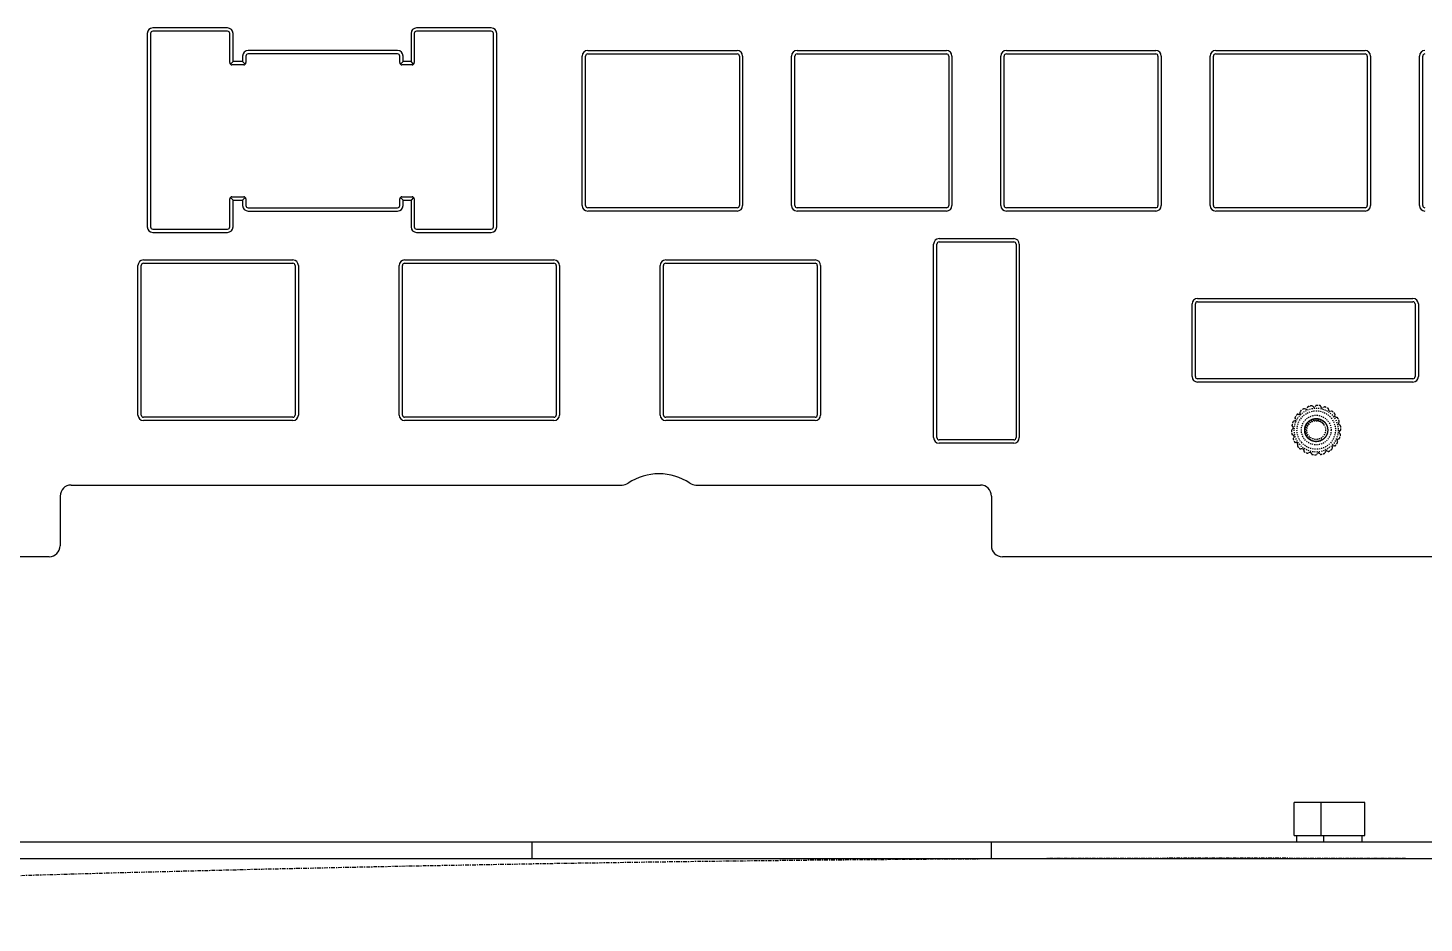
# Model space of a CAD drawing. Header units: inches. Extents: x 1416 to 2607, y 166 to 435.
# Drawn here: x 1550.5 to 1677.5, y 219.8 to 301.2 of the extents above; entities that cross this region are included whole.
import ezdxf

# ---------------------------------------------------------------- set-up
doc = ezdxf.new("R2010")
doc.units = ezdxf.units.IN
doc.header["$LTSCALE"] = 0.909449
doc.header["$MEASUREMENT"] = 0
for name, pattern in [('CENTER', [0.6, 0.375, -0.075, 0.075, -0.075]), ('HIDDEN', [0.2, 0.1, -0.1]), ('PHANTOM', [0.8, 0.45, -0.05, 0.1, -0.05, 0.1, -0.05])]:
    doc.linetypes.add(name, pattern=pattern)
doc.layers.get('0').update_dxf_attribs({"linetype": 'CONTINUOUS'})
doc.layers.add('DEFAULT_2', color=8, linetype='HIDDEN')
doc.layers.add('DEFAULT_3', color=7, linetype='PHANTOM')

msp = doc.modelspace()

# ---------------------------------------------------------------- linework, layer by layer
at = {"color": 7, "linetype": 'Continuous'}
for p, q in [((1568.635, 301.182), (1561.835, 301.182)), ((1592.635, 301.182), (1585.835, 301.182)), ((1561.335, 300.682), (1561.335, 283.082)), ((1561.635, 300.682), (1561.635, 283.082)), ((1568.635, 300.882), (1561.835, 300.882)), ((1568.835, 298.024), (1568.835, 300.682)), ((1569.135, 298.124), (1569.135, 300.682)), ((1585.335, 300.682), (1585.335, 298.124)), ((1585.635, 300.682), (1585.635, 298.024)), ((1592.635, 300.882), (1585.835, 300.882)), ((1592.835, 283.082), (1592.835, 300.682)), ((1593.135, 283.082), (1593.135, 300.682)), ((1570.013, 298.624), (1570.013, 298.124)), ((1570.313, 298.624), (1570.313, 298.024)), ((1584.113, 299.124), (1570.513, 299.124)), ((1584.113, 298.824), (1570.513, 298.824)), ((1584.313, 298.024), (1584.313, 298.624)), ((1584.613, 298.124), (1584.613, 298.624)), ((1600.918, 285.023), (1600.918, 298.624)), ((1601.218, 285.023), (1601.218, 298.624)), ((1601.418, 299.124), (1615.018, 299.124)), ((1601.418, 298.824), (1615.018, 298.824)), ((1615.218, 298.624), (1615.218, 285.023)), ((1615.518, 298.624), (1615.518, 285.023)), ((1619.968, 285.023), (1619.968, 298.624)), ((1620.268, 285.023), (1620.268, 298.624)), ((1620.468, 299.124), (1634.068, 299.124)), ((1620.468, 298.824), (1634.068, 298.824)), ((1634.268, 298.624), (1634.268, 285.023)), ((1634.568, 298.624), (1634.568, 285.023)), ((1639.018, 285.023), (1639.018, 298.624)), ((1639.318, 285.023), (1639.318, 298.624)), ((1639.518, 299.124), (1653.118, 299.124)), ((1639.518, 298.824), (1653.118, 298.824)), ((1653.318, 298.624), (1653.318, 285.023)), ((1653.618, 298.624), (1653.618, 285.023)), ((1658.068, 285.023), (1658.068, 298.624)), ((1658.368, 285.023), (1658.368, 298.624)), ((1658.568, 299.124), (1672.168, 299.124)), ((1658.568, 298.824), (1672.168, 298.824)), ((1672.368, 298.624), (1672.368, 285.023)), ((1672.668, 298.624), (1672.668, 285.023)), ((1677.118, 285.023), (1677.118, 298.624)), ((1677.418, 285.023), (1677.418, 298.624)), ((1568.894, 297.882), (1569.135, 298.124)), ((1570.113, 297.824), (1569.035, 297.824)), ((1570.013, 298.124), (1569.135, 298.124)), ((1570.254, 297.882), (1570.013, 298.124)), ((1584.371, 297.882), (1584.613, 298.124)), ((1585.435, 297.824), (1584.513, 297.824)), ((1585.335, 298.124), (1584.613, 298.124)), ((1585.576, 297.882), (1585.335, 298.124)), ((1568.835, 283.082), (1568.835, 285.624)), ((1568.894, 285.765), (1569.135, 285.524)), ((1569.035, 285.824), (1570.113, 285.824)), ((1569.135, 283.082), (1569.135, 285.524)), ((1569.135, 285.524), (1570.013, 285.524)), ((1570.254, 285.765), (1570.013, 285.524)), ((1570.013, 285.524), (1570.013, 285.023)), ((1570.313, 285.624), (1570.313, 285.023)), ((1570.513, 284.824), (1584.113, 284.824)), ((1584.313, 285.023), (1584.313, 285.624)), ((1584.371, 285.765), (1584.613, 285.524)), ((1584.513, 285.824), (1585.435, 285.824)), ((1584.613, 285.023), (1584.613, 285.524)), ((1584.613, 285.524), (1585.335, 285.524)), ((1585.576, 285.765), (1585.335, 285.524)), ((1585.335, 285.524), (1585.335, 283.082)), ((1585.635, 285.624), (1585.635, 283.082)), ((1615.018, 284.824), (1601.418, 284.824)), ((1634.068, 284.824), (1620.468, 284.824)), ((1653.118, 284.824), (1639.518, 284.824)), ((1672.168, 284.824), (1658.568, 284.824)), ((1570.513, 284.524), (1584.113, 284.524)), ((1615.018, 284.524), (1601.418, 284.524)), ((1634.068, 284.524), (1620.468, 284.524)), ((1653.118, 284.524), (1639.518, 284.524)), ((1672.168, 284.524), (1658.568, 284.524)), ((1561.835, 282.882), (1568.635, 282.882)), ((1561.835, 282.582), (1568.635, 282.582)), ((1585.835, 282.882), (1592.635, 282.882)), ((1585.835, 282.582), (1592.635, 282.582)), ((1632.896, 263.915), (1632.896, 281.515)), ((1633.196, 263.915), (1633.196, 281.515)), ((1633.396, 282.015), (1640.196, 282.015)), ((1633.396, 281.715), (1640.196, 281.715)), ((1640.396, 281.515), (1640.396, 263.915)), ((1640.696, 281.515), (1640.696, 263.915)), ((1560.483, 265.974), (1560.483, 279.574)), ((1560.783, 265.974), (1560.783, 279.574)), ((1560.983, 280.074), (1574.583, 280.074)), ((1560.983, 279.774), (1574.583, 279.774)), ((1574.783, 279.574), (1574.783, 265.974)), ((1575.083, 279.574), (1575.083, 265.974)), ((1584.248, 265.974), (1584.248, 279.574)), ((1584.548, 265.974), (1584.548, 279.574)), ((1584.748, 280.074), (1598.348, 280.074)), ((1584.748, 279.774), (1598.348, 279.774)), ((1598.548, 279.574), (1598.548, 265.974)), ((1598.848, 279.574), (1598.848, 265.974)), ((1608.013, 265.974), (1608.013, 279.574)), ((1608.313, 265.974), (1608.313, 279.574)), ((1608.513, 280.074), (1622.113, 280.074)), ((1608.513, 279.774), (1622.113, 279.774)), ((1622.313, 279.574), (1622.313, 265.974)), ((1622.613, 279.574), (1622.613, 265.974)), ((1656.418, 269.474), (1656.418, 276.074)), ((1656.718, 269.474), (1656.718, 276.074)), ((1656.918, 276.574), (1676.518, 276.574)), ((1656.918, 276.274), (1676.518, 276.274)), ((1676.718, 276.074), (1676.718, 269.474)), ((1677.018, 276.074), (1677.018, 269.474)), ((1676.518, 269.274), (1656.918, 269.274)), ((1676.518, 268.974), (1656.918, 268.974)), ((1574.583, 265.774), (1560.983, 265.774)), ((1598.348, 265.774), (1584.748, 265.774)), ((1622.113, 265.774), (1608.513, 265.774)), ((1574.583, 265.474), (1560.983, 265.474)), ((1598.348, 265.474), (1584.748, 265.474)), ((1622.113, 265.474), (1608.513, 265.474)), ((1640.196, 263.715), (1633.396, 263.715)), ((1640.196, 263.415), (1633.396, 263.415)), ((1554.403, 259.604), (1604.548, 259.604)), ((1611.264, 259.604), (1637.156, 259.604)), ((1553.403, 258.604), (1553.403, 254.079)), ((1638.156, 258.604), (1638.156, 254.079)), ((1552.403, 253.079), (1490.922, 253.079)), ((1701.156, 253.079), (1639.156, 253.079)), ((1665.718, 227.738), (1665.718, 230.738)), ((1672.156, 230.738), (1665.718, 230.738)), ((1668.156, 227.738), (1668.156, 230.738)), ((1672.156, 227.738), (1672.156, 230.738)), ((1665.718, 227.738), (1672.156, 227.738)), ((1665.968, 227.138), (1665.968, 227.738)), ((1668.406, 227.138), (1668.406, 227.738)), ((1671.906, 227.138), (1671.906, 227.738)), ((1469.903, 227.138), (1870.223, 227.138)), ((1596.375, 225.638), (1596.375, 227.138)), ((1638.156, 225.638), (1638.156, 227.138)), ((1469.903, 225.638), (1870.223, 225.638))]:
    msp.add_line(p, q, dxfattribs=at)
for centre, radius, start, end in [((1561.835, 300.682), 0.5, 90.00014, 179.99986), ((1568.635, 300.682), 0.5, 0.00012, 89.99986), ((1585.835, 300.682), 0.5, 90.00014, 179.99998), ((1592.635, 300.682), 0.5, 0.00014, 89.99986), ((1561.835, 300.682), 0.2, 90.00049, 180), ((1568.635, 300.682), 0.2, 0.00049, 90), ((1585.835, 300.682), 0.2, 90.00049, 180), ((1592.635, 300.682), 0.2, 0.00049, 90), ((1570.513, 298.624), 0.5, 90.00014, 179.99988), ((1570.513, 298.624), 0.2, 90.00018, 179.99951), ((1584.113, 298.624), 0.5, 0.00002, 89.99986), ((1584.113, 298.624), 0.2, 0, 89.99951), ((1601.418, 298.624), 0.5, 90.00009, 179.99991), ((1601.418, 298.624), 0.2, 90.00013, 179.99965), ((1615.018, 298.624), 0.5, 0.00009, 89.99991), ((1615.018, 298.624), 0.2, 0, 89.99965), ((1620.468, 298.624), 0.5, 90.00009, 179.99991), ((1620.468, 298.624), 0.2, 90.00013, 179.99965), ((1634.068, 298.624), 0.5, 0.00009, 89.99991), ((1634.068, 298.624), 0.2, 0, 89.99965), ((1639.518, 298.624), 0.5, 90.00009, 179.99991), ((1639.518, 298.624), 0.2, 90.00013, 179.99965), ((1653.118, 298.624), 0.5, 0.00009, 89.99991), ((1653.118, 298.624), 0.2, 0, 89.99965), ((1658.568, 298.624), 0.5, 90.00009, 179.99991), ((1658.568, 298.624), 0.2, 90.00013, 179.99965), ((1672.168, 298.624), 0.5, 0.00009, 89.99991), ((1672.168, 298.624), 0.2, 0, 89.99965), ((1677.618, 298.624), 0.5, 90.00009, 179.99991), ((1677.618, 298.624), 0.2, 90.00013, 179.99965), ((1569.035, 298.024), 0.2, 180, 270), ((1570.113, 298.024), 0.2, 270, 0.00002), ((1584.513, 298.024), 0.2, 180, 270), ((1585.435, 298.024), 0.2, 270, 0), ((1569.035, 285.624), 0.2, 90, 180), ((1570.513, 285.023), 0.5, 180.00002, 269.99986), ((1570.113, 285.624), 0.2, 0, 90), ((1570.513, 285.023), 0.2, 180.00018, 269.99961), ((1584.113, 285.023), 0.5, 270.00014, 359.99988), ((1584.113, 285.023), 0.2, 270.00015, 0), ((1584.513, 285.624), 0.2, 90, 180.00002), ((1585.435, 285.624), 0.2, 0, 90), ((1601.418, 285.023), 0.5, 180.00009, 269.99991), ((1601.418, 285.023), 0.2, 180.00013, 269.99965), ((1615.018, 285.023), 0.5, 270.00009, 359.99991), ((1615.018, 285.023), 0.2, 270.00013, 0), ((1620.468, 285.023), 0.5, 180.00009, 269.99991), ((1620.468, 285.023), 0.2, 180.00013, 269.99965), ((1634.068, 285.023), 0.5, 270.00009, 359.99991), ((1634.068, 285.023), 0.2, 270.00013, 0), ((1639.518, 285.023), 0.5, 180.00009, 269.99991), ((1639.518, 285.023), 0.2, 180.00013, 269.99965), ((1653.118, 285.023), 0.5, 270.00009, 359.99991), ((1653.118, 285.023), 0.2, 270.00013, 0), ((1658.568, 285.023), 0.5, 180.00009, 269.99991), ((1658.568, 285.023), 0.2, 180.00013, 269.99965), ((1672.168, 285.023), 0.5, 270.00009, 359.99991), ((1672.168, 285.023), 0.2, 270.00013, 0), ((1677.618, 285.023), 0.5, 180.00009, 269.99991), ((1677.618, 285.023), 0.2, 180.00013, 269.99965), ((1561.835, 283.082), 0.5, 180.00014, 269.99986), ((1561.835, 283.082), 0.2, 180.00049, 270), ((1568.635, 283.082), 0.5, 270.00014, 359.99998), ((1568.635, 283.082), 0.2, 270.00039, 0), ((1585.835, 283.082), 0.5, 180.00012, 269.99986), ((1585.835, 283.082), 0.2, 180.00049, 270), ((1592.635, 283.082), 0.5, 270.00014, 359.99986), ((1592.635, 283.082), 0.2, 270.00039, 0), ((1633.396, 281.515), 0.5, 90.00009, 179.99991), ((1633.396, 281.515), 0.2, 90.00035, 180), ((1640.196, 281.515), 0.5, 0.00009, 89.99991), ((1640.196, 281.515), 0.2, 0.00035, 90), ((1560.983, 279.574), 0.5, 90.00009, 179.99991), ((1560.983, 279.574), 0.2, 90.00013, 179.99965), ((1574.583, 279.574), 0.5, 0.00009, 89.99991), ((1574.583, 279.574), 0.2, 0, 89.99965), ((1584.748, 279.574), 0.5, 90.00009, 179.99991), ((1584.748, 279.574), 0.2, 90.00013, 179.99965), ((1598.348, 279.574), 0.5, 0.00009, 89.99991), ((1598.348, 279.574), 0.2, 0, 89.99965), ((1608.513, 279.574), 0.5, 90.00009, 179.99991), ((1608.513, 279.574), 0.2, 90.00013, 179.99965), ((1622.113, 279.574), 0.5, 0.00009, 89.99991), ((1622.113, 279.574), 0.2, 0, 89.99965), ((1656.918, 276.074), 0.5, 90.00009, 179.99991), ((1656.918, 276.074), 0.2, 90, 179.99965), ((1676.518, 276.074), 0.5, 0.00009, 89.99991), ((1676.518, 276.074), 0.2, 0, 89.99965), ((1656.918, 269.474), 0.5, 180.00009, 269.99991), ((1656.918, 269.474), 0.2, 180, 269.99965), ((1676.518, 269.474), 0.5, 270.00009, 359.99991), ((1676.518, 269.474), 0.2, 270, 359.99965), ((1560.983, 265.974), 0.5, 180.00009, 269.99991), ((1560.983, 265.974), 0.2, 180.00013, 269.99965), ((1574.583, 265.974), 0.5, 270.00009, 359.99991), ((1574.583, 265.974), 0.2, 270.00013, 0), ((1584.748, 265.974), 0.5, 180.00009, 269.99991), ((1584.748, 265.974), 0.2, 180.00013, 269.99965), ((1598.348, 265.974), 0.5, 270.00009, 359.99991), ((1598.348, 265.974), 0.2, 270.00013, 0), ((1608.513, 265.974), 0.5, 180.00009, 269.99991), ((1608.513, 265.974), 0.2, 180.00013, 269.99965), ((1622.113, 265.974), 0.5, 270.00009, 359.99991), ((1622.113, 265.974), 0.2, 270.00013, 0), ((1633.396, 263.915), 0.5, 180.00009, 269.99991), ((1633.396, 263.915), 0.2, 180.00035, 270), ((1640.196, 263.915), 0.5, 270.00009, 359.99991), ((1640.196, 263.915), 0.2, 270.00035, 0), ((1607.906, 255.631), 5, 55.96753, 124.03247), ((1554.403, 258.604), 1, 90, 180), ((1604.548, 260.604), 1, 270, 304.03247), ((1611.264, 260.604), 1, 235.96753, 270), ((1637.156, 258.604), 1, 0, 90), ((1552.403, 254.079), 1, 270, 0), ((1639.156, 254.079), 1, 180, 270)]:
    msp.add_arc(centre, radius, start, end, dxfattribs=at)
at = {"layer": 'DEFAULT_2', "color": 8, "linetype": 'HIDDEN'}
for p, q in [((1665.785, 265.685), (1665.828, 265.563)), ((1666.041, 266.051), (1666.171, 266.053)), ((1666.27, 266.152), (1666.271, 266.281)), ((1666.759, 266.495), (1666.63, 266.54)), ((1666.932, 266.675), (1666.886, 266.554)), ((1667.464, 266.708), (1667.357, 266.796)), ((1667.688, 266.819), (1667.603, 266.721)), ((1667.718, 265.454), (1667.718, 265.652)), ((1668.199, 266.668), (1668.128, 266.787)), ((1668.447, 266.696), (1668.334, 266.632)), ((1668.876, 266.38), (1668.85, 266.515)), ((1669.118, 266.32), (1668.99, 266.299)), ((1669.413, 265.877), (1669.435, 266.012)), ((1669.621, 265.738), (1669.493, 265.762)), ((1665.602, 264.719), (1665.497, 264.63)), ((1665.532, 264.959), (1665.614, 264.859)), ((1665.769, 265.436), (1665.64, 265.388)), ((1669.746, 265.22), (1669.813, 265.34)), ((1669.894, 265.019), (1669.782, 265.085)), ((1669.822, 264.35), (1669.904, 264.25)), ((1669.834, 264.489), (1669.938, 264.579)), ((1665.654, 264.124), (1665.542, 264.19)), ((1665.69, 263.989), (1665.623, 263.869)), ((1665.943, 263.447), (1665.815, 263.471)), ((1666.023, 263.332), (1666.001, 263.196)), ((1667.161, 263.962), (1667.032, 263.813)), ((1668.125, 263.858), (1668.22, 263.685)), ((1669.166, 263.057), (1669.165, 262.927)), ((1669.395, 263.158), (1669.265, 263.156)), ((1669.608, 263.646), (1669.651, 263.523)), ((1669.667, 263.772), (1669.796, 263.821)), ((1666.446, 262.909), (1666.318, 262.888)), ((1666.56, 262.829), (1666.586, 262.694)), ((1667.102, 262.576), (1666.989, 262.513)), ((1667.237, 262.54), (1667.307, 262.422)), ((1667.833, 262.488), (1667.748, 262.39)), ((1667.972, 262.5), (1668.079, 262.413)), ((1668.55, 262.655), (1668.504, 262.534)), ((1668.676, 262.714), (1668.806, 262.669))]:
    msp.add_line(p, q, dxfattribs=at)
for radius in [2, 1.75, 1.35, 0.85]:
    msp.add_circle((1667.718, 264.604), radius, dxfattribs=at)
for centre, radius, start, end in [((1667.763, 266.754), 0.1, 88.78772, 139.31073), ((1667.718, 264.604), 2.25, 81.21228, 88.78772), ((1665.879, 265.719), 0.1, 148.78772, 199.31073), ((1667.718, 264.604), 2.25, 141.21228, 148.78772), ((1666.042, 265.951), 0.1, 90.68927, 141.21228), ((1666.17, 266.153), 0.1, 270.68927, 359.31073), ((1666.371, 266.28), 0.1, 128.78772, 179.31073), ((1667.718, 264.604), 2.25, 121.21228, 128.78772), ((1666.604, 266.443), 0.1, 70.68927, 121.21228), ((1666.792, 266.589), 0.1, 250.68927, 339.31073), ((1667.025, 266.64), 0.1, 108.78772, 159.31073), ((1667.718, 264.604), 2.25, 101.21228, 108.78772), ((1667.3, 266.713), 0.1, 50.68927, 101.21228), ((1667.527, 266.786), 0.1, 230.68927, 319.31073), ((1668.046, 266.729), 0.1, 30.68927, 81.21228), ((1668.285, 266.719), 0.1, 210.68927, 299.31073), ((1668.496, 266.609), 0.1, 68.78772, 119.31073), ((1667.718, 264.604), 2.25, 61.21228, 68.78772), ((1668.753, 266.489), 0.1, 10.68927, 61.21228), ((1668.974, 266.398), 0.1, 190.68927, 279.31073), ((1669.134, 266.222), 0.1, 48.78772, 99.31073), ((1667.718, 264.604), 2.25, 41.21228, 48.78772), ((1669.335, 266.021), 0.1, 350.68927, 41.21228), ((1669.512, 265.86), 0.1, 170.68927, 259.31073), ((1669.602, 265.64), 0.1, 28.78772, 79.31073), ((1667.718, 264.604), 2.25, 21.21228, 28.78772), ((1665.568, 264.559), 0.1, 130.68927, 181.21228), ((1667.718, 264.604), 2.25, 181.21228, 188.78772), ((1665.609, 265.022), 0.1, 168.78772, 219.31073), ((1667.718, 264.604), 2.25, 161.21228, 168.78772), ((1665.682, 265.297), 0.1, 110.68927, 161.21228), ((1665.536, 264.795), 0.1, 310.68927, 39.31073), ((1665.733, 265.53), 0.1, 290.68927, 19.31073), ((1667.929, 264.457), 0.825, 53.59463, 58.45579), ((1669.833, 265.171), 0.1, 150.68927, 239.31073), ((1669.899, 264.414), 0.1, 130.68927, 219.31073), ((1669.722, 265.382), 0.1, 330.68927, 21.21228), ((1669.843, 264.933), 0.1, 8.78772, 59.31073), ((1669.867, 264.65), 0.1, 310.68927, 1.21228), ((1667.718, 264.604), 2.25, 1.21228, 8.78772), ((1665.593, 264.276), 0.1, 188.78772, 239.31073), ((1665.714, 263.826), 0.1, 150.68927, 201.21228), ((1667.718, 264.604), 2.25, 201.21228, 208.78772), ((1665.603, 264.038), 0.1, 330.68927, 59.31073), ((1665.834, 263.569), 0.1, 208.78772, 259.31073), ((1665.924, 263.348), 0.1, 350.68927, 79.31073), ((1666.101, 263.188), 0.1, 170.68927, 221.21228), ((1667.718, 264.604), 2.25, 221.21228, 228.78772), ((1669.266, 263.056), 0.1, 90.68927, 179.31073), ((1669.394, 263.258), 0.1, 270.68927, 321.21228), ((1667.718, 264.604), 2.25, 321.21228, 328.78772), ((1669.702, 263.679), 0.1, 110.68927, 199.31073), ((1669.557, 263.49), 0.1, 328.78772, 19.31073), ((1669.753, 263.912), 0.1, 290.68927, 341.21228), ((1667.718, 264.604), 2.25, 341.21228, 348.78772), ((1669.827, 264.186), 0.1, 348.78772, 39.31073), ((1666.301, 262.987), 0.1, 228.78772, 279.31073), ((1666.462, 262.811), 0.1, 10.68927, 99.31073), ((1666.683, 262.72), 0.1, 190.68927, 241.21228), ((1667.718, 264.604), 2.25, 241.21228, 248.78772), ((1666.94, 262.6), 0.1, 248.78772, 299.31073), ((1667.151, 262.489), 0.1, 30.68927, 119.31073), ((1667.389, 262.48), 0.1, 210.68927, 261.21228), ((1667.718, 264.604), 2.25, 261.21228, 268.78772), ((1667.672, 262.455), 0.1, 268.78772, 319.31073), ((1667.909, 262.423), 0.1, 50.68927, 139.31073), ((1668.136, 262.495), 0.1, 230.68927, 281.21228), ((1667.718, 264.604), 2.25, 281.21228, 288.78772), ((1668.41, 262.569), 0.1, 288.78772, 339.31073), ((1668.643, 262.62), 0.1, 70.68927, 159.31073), ((1668.832, 262.766), 0.1, 250.68927, 301.21228), ((1667.718, 264.604), 2.25, 301.21228, 308.78772), ((1669.065, 262.928), 0.1, 308.78772, 359.31073)]:
    msp.add_arc(centre, radius, start, end, dxfattribs=at)
for points, knots in [([(1667.718, 265.652), (1667.719, 265.652), (1667.72, 265.652), (1667.722, 265.652), (1667.725, 265.652), (1667.728, 265.652), (1667.731, 265.652), (1667.737, 265.652), (1667.745, 265.651), (1667.754, 265.651), (1667.763, 265.651), (1667.775, 265.65), (1667.79, 265.649), (1667.808, 265.648), (1667.832, 265.646), (1667.862, 265.642), (1667.897, 265.637), (1667.945, 265.628), (1668.003, 265.613), (1668.072, 265.591), (1668.139, 265.564), (1668.204, 265.533), (1668.288, 265.486), (1668.386, 265.416), (1668.491, 265.316), (1668.581, 265.203), (1668.68, 265.038), (1668.76, 264.808), (1668.775, 264.517), (1668.712, 264.232), (1668.572, 263.977), (1668.37, 263.767), (1668.117, 263.622), (1667.835, 263.55), (1667.544, 263.558), (1667.312, 263.63), (1667.143, 263.724), (1666.99, 263.841), (1666.862, 263.987), (1666.768, 264.155), (1666.715, 264.29), (1666.682, 264.431), (1666.667, 264.575), (1666.673, 264.72), (1666.699, 264.862), (1666.744, 264.999), (1666.808, 265.129), (1666.888, 265.25), (1666.985, 265.357), (1667.095, 265.451), (1667.217, 265.528), (1667.349, 265.588), (1667.533, 265.643), (1667.728, 265.659), (1667.919, 265.636), (1668.105, 265.586), (1668.279, 265.498), (1668.429, 265.378), (1668.562, 265.238), (1668.689, 265.031), (1668.769, 264.751), (1668.768, 264.459), (1668.69, 264.179), (1668.537, 263.931), (1668.323, 263.733), (1668.063, 263.602), (1667.777, 263.545), (1667.487, 263.569), (1667.214, 263.671), (1666.979, 263.844), (1666.829, 264.035), (1666.745, 264.208), (1666.685, 264.391), (1666.663, 264.585), (1666.681, 264.776), (1666.726, 264.964), (1666.809, 265.14), (1666.925, 265.294), (1667.027, 265.396), (1667.143, 265.483), (1667.269, 265.554), (1667.403, 265.607), (1667.544, 265.641), (1667.688, 265.655), (1667.833, 265.649), (1667.975, 265.623), (1668.112, 265.578), (1668.242, 265.515), (1668.362, 265.434), (1668.471, 265.338), (1668.595, 265.191), (1668.688, 265.02), (1668.743, 264.835), (1668.772, 264.645), (1668.759, 264.402), (1668.665, 264.126), (1668.499, 263.887), (1668.275, 263.701), (1668.008, 263.584), (1667.719, 263.543), (1667.431, 263.584), (1667.163, 263.7), (1666.939, 263.885), (1666.772, 264.124), (1666.677, 264.4), (1666.66, 264.691), (1666.703, 264.881), (1666.737, 264.97)], [0, 0, 0, 0, 0.0001195, 0.0002409, 0.0003634, 0.0004858, 0.0007303, 0.000975, 0.0014644, 0.0019537, 0.0024431, 0.0029325, 0.0039112, 0.0048899, 0.0058687, 0.007826, 0.0097834, 0.0117408, 0.015655, 0.0195692, 0.0234834, 0.0273976, 0.0313119, 0.0391358, 0.0469594, 0.0547833, 0.0626073, 0.0782179, 0.0938288, 0.1094398, 0.1250503, 0.1406616, 0.1562718, 0.1718832, 0.1874931, 0.2031048, 0.2109284, 0.2187523, 0.2343641, 0.2421878, 0.2500116, 0.2578357, 0.2656597, 0.2734834, 0.2813072, 0.2891313, 0.2969553, 0.3047791, 0.3126028, 0.3204268, 0.3282509, 0.3360747, 0.3438984, 0.3595103, 0.3673341, 0.3751578, 0.3907695, 0.3985935, 0.4064171, 0.4220287, 0.4376387, 0.4532501, 0.4688604, 0.4844715, 0.5000823, 0.515693, 0.5313041, 0.5469145, 0.5625258, 0.5781359, 0.5937474, 0.6015711, 0.609395, 0.6250068, 0.6328304, 0.6406543, 0.6562662, 0.6640898, 0.6719137, 0.6797377, 0.6875617, 0.6953855, 0.7032092, 0.7110333, 0.7188573, 0.7266811, 0.7345048, 0.7423289, 0.7501529, 0.7579768, 0.7658004, 0.7814122, 0.7892362, 0.7970598, 0.8126715, 0.8282813, 0.8438928, 0.859503, 0.8751142, 0.8907248, 0.9063357, 0.9219466, 0.9375572, 0.9531684, 0.9687786, 0.9843901, 1, 1, 1, 1]), ([(1666.737, 264.97), (1666.77, 265.06), (1666.862, 265.232), (1667.065, 265.44), (1667.317, 265.587), (1667.6, 265.658), (1667.891, 265.651), (1668.169, 265.564), (1668.414, 265.406), (1668.605, 265.186), (1668.73, 264.923), (1668.778, 264.635), (1668.752, 264.393), (1668.692, 264.21), (1668.608, 264.037), (1668.488, 263.883), (1668.342, 263.758), (1668.219, 263.681), (1668.088, 263.621), (1667.949, 263.579), (1667.806, 263.557), (1667.662, 263.555), (1667.518, 263.573), (1667.378, 263.61), (1667.245, 263.666), (1667.121, 263.74), (1667.008, 263.83), (1666.908, 263.935), (1666.823, 264.053), (1666.756, 264.181), (1666.707, 264.317), (1666.677, 264.458), (1666.667, 264.603), (1666.68, 264.795), (1666.733, 264.982), (1666.822, 265.153), (1666.933, 265.31), (1667.077, 265.442), (1667.242, 265.541), (1667.419, 265.616), (1667.658, 265.663), (1667.948, 265.64), (1668.221, 265.538), (1668.533, 265.311), (1668.786, 264.877), (1668.772, 264.375), (1668.607, 264.026), (1668.416, 263.805), (1668.172, 263.646), (1667.941, 263.573), (1667.749, 263.554), (1667.557, 263.562), (1667.368, 263.609), (1667.194, 263.693), (1667.035, 263.801), (1666.898, 263.94), (1666.795, 264.102), (1666.735, 264.234), (1666.693, 264.372), (1666.671, 264.515), (1666.668, 264.66), (1666.686, 264.804), (1666.724, 264.943), (1666.779, 265.077), (1666.853, 265.201), (1666.943, 265.314), (1667.048, 265.414), (1667.166, 265.498), (1667.294, 265.566), (1667.43, 265.615), (1667.571, 265.645), (1667.716, 265.655), (1667.86, 265.646), (1668.049, 265.607), (1668.271, 265.509), (1668.497, 265.325), (1668.663, 265.085), (1668.759, 264.81), (1668.775, 264.519), (1668.713, 264.235), (1668.574, 263.978), (1668.372, 263.768), (1668.119, 263.623), (1667.837, 263.55), (1667.546, 263.558), (1667.268, 263.643), (1667.104, 263.75), (1667.032, 263.813)], [0, 0, 0, 0, 0.0156206, 0.0312417, 0.0468619, 0.0624829, 0.0781032, 0.0937236, 0.1093442, 0.1249648, 0.140586, 0.1562067, 0.1718276, 0.1796564, 0.1874851, 0.2031065, 0.2109354, 0.2187644, 0.2265934, 0.2344223, 0.2422506, 0.2500798, 0.2579085, 0.2657377, 0.2735661, 0.2813951, 0.289224, 0.2970531, 0.304882, 0.3127109, 0.3205401, 0.3283691, 0.3361983, 0.3440269, 0.359649, 0.367478, 0.3753062, 0.3909275, 0.3987563, 0.4065849, 0.4222061, 0.437826, 0.4534474, 0.4690682, 0.500019, 0.5309694, 0.5465898, 0.5622108, 0.5778306, 0.5934519, 0.6012805, 0.6091092, 0.6247305, 0.6325587, 0.6403878, 0.6560103, 0.6638392, 0.6716686, 0.6794976, 0.6873269, 0.6951557, 0.7029845, 0.7108137, 0.7186426, 0.7264716, 0.7343, 0.7421292, 0.7499578, 0.7577868, 0.765615, 0.7734441, 0.7812731, 0.7891022, 0.7969312, 0.8125525, 0.8281721, 0.8437932, 0.8594143, 0.8750359, 0.8906567, 0.9062774, 0.9218976, 0.9375176, 0.9531382, 0.968758, 0.9843791, 1, 1, 1, 1]), ([(1667.032, 263.813), (1667.032, 263.814), (1667.028, 263.815), (1667.025, 263.819), (1667.022, 263.822), (1667.017, 263.826), (1667.012, 263.831), (1667.005, 263.837), (1666.999, 263.843), (1666.99, 263.851), (1666.979, 263.862), (1666.966, 263.875), (1666.95, 263.892), (1666.93, 263.914), (1666.906, 263.942), (1666.884, 263.97), (1666.863, 263.999), (1666.835, 264.039), (1666.804, 264.09), (1666.771, 264.154), (1666.743, 264.221), (1666.71, 264.311), (1666.682, 264.429), (1666.667, 264.573), (1666.673, 264.717), (1666.707, 264.907), (1666.797, 265.133), (1666.976, 265.362), (1667.21, 265.536), (1667.483, 265.638), (1667.773, 265.664), (1668.059, 265.608), (1668.32, 265.478), (1668.535, 265.281), (1668.663, 265.074), (1668.728, 264.893), (1668.768, 264.705), (1668.769, 264.51), (1668.73, 264.321), (1668.681, 264.185), (1668.615, 264.057), (1668.531, 263.939), (1668.432, 263.833), (1668.319, 263.743), (1668.195, 263.668), (1668.062, 263.612), (1667.923, 263.573), (1667.779, 263.555), (1667.634, 263.557), (1667.491, 263.578), (1667.352, 263.619), (1667.177, 263.698), (1667.02, 263.813), (1666.891, 263.956), (1666.783, 264.116), (1666.709, 264.296), (1666.674, 264.485), (1666.665, 264.678), (1666.705, 264.918), (1666.828, 265.182), (1667.019, 265.402), (1667.262, 265.563), (1667.54, 265.65), (1667.831, 265.66), (1668.114, 265.588), (1668.367, 265.444), (1668.57, 265.235), (1668.711, 264.98), (1668.774, 264.695), (1668.762, 264.453), (1668.713, 264.266), (1668.638, 264.089), (1668.528, 263.928), (1668.389, 263.795), (1668.232, 263.683), (1668.054, 263.604), (1667.866, 263.564), (1667.721, 263.554), (1667.577, 263.563), (1667.435, 263.592), (1667.299, 263.64), (1667.171, 263.707), (1667.053, 263.791), (1666.947, 263.89), (1666.856, 264.002), (1666.782, 264.127), (1666.725, 264.26), (1666.687, 264.399), (1666.669, 264.543), (1666.671, 264.735), (1666.713, 264.926), (1666.792, 265.101), (1666.894, 265.264), (1667.064, 265.439), (1667.315, 265.586), (1667.597, 265.658), (1667.889, 265.652), (1668.167, 265.565), (1668.412, 265.407), (1668.603, 265.188), (1668.73, 264.925), (1668.778, 264.637), (1668.748, 264.348), (1668.638, 264.078), (1668.461, 263.847), (1668.304, 263.731), (1668.22, 263.685)], [0, 0, 0, 0, 0.0002375, 0.0004823, 0.0007269, 0.0009714, 0.0014608, 0.0019502, 0.0024396, 0.0029289, 0.0039075, 0.0048862, 0.0058649, 0.0078221, 0.0097794, 0.0117367, 0.013694, 0.0156513, 0.0195653, 0.0234793, 0.0273934, 0.0313074, 0.0391312, 0.0469548, 0.0547787, 0.0626028, 0.0782134, 0.0938244, 0.1094354, 0.125046, 0.1406573, 0.1562676, 0.1718792, 0.1874891, 0.2031008, 0.2109245, 0.2187484, 0.2343603, 0.242184, 0.2500079, 0.257832, 0.2656561, 0.2734798, 0.2813036, 0.2891277, 0.2969518, 0.3047756, 0.3125994, 0.3204234, 0.3282475, 0.3360714, 0.3438951, 0.359507, 0.367331, 0.3751546, 0.3907665, 0.3985904, 0.4064141, 0.4220258, 0.4376358, 0.4532473, 0.4688577, 0.4844689, 0.5000797, 0.5156905, 0.5313017, 0.5469121, 0.5625235, 0.5781336, 0.5937453, 0.601569, 0.6093929, 0.6250048, 0.6328284, 0.6406524, 0.6562643, 0.664088, 0.6719119, 0.679736, 0.68756, 0.6953838, 0.7032076, 0.7110317, 0.7188558, 0.7266796, 0.7345033, 0.7423274, 0.7501515, 0.7579754, 0.7657991, 0.781411, 0.7892349, 0.7970586, 0.8126703, 0.8282802, 0.8438918, 0.8595021, 0.8751134, 0.890724, 0.906335, 0.921946, 0.9375566, 0.9531679, 0.9687782, 0.9843898, 1, 1, 1, 1]), ([(1668.419, 265.121), (1668.368, 265.197), (1668.273, 265.299), (1668.121, 265.401), (1667.996, 265.459), (1667.864, 265.497), (1667.727, 265.514), (1667.589, 265.511), (1667.454, 265.487), (1667.323, 265.443), (1667.201, 265.381), (1667.088, 265.301), (1666.99, 265.205), (1666.906, 265.096), (1666.838, 264.976), (1666.788, 264.848), (1666.758, 264.714), (1666.747, 264.577), (1666.755, 264.439), (1666.782, 264.304), (1666.843, 264.131), (1666.965, 263.935), (1667.134, 263.777), (1667.292, 263.684), (1667.419, 263.63), (1667.551, 263.593), (1667.688, 263.574), (1667.802, 263.575), (1667.893, 263.584), (1667.961, 263.595), (1668.017, 263.609), (1668.061, 263.621), (1668.093, 263.632), (1668.12, 263.642), (1668.142, 263.65), (1668.158, 263.656), (1668.173, 263.663), (1668.189, 263.67), (1668.205, 263.677), (1668.214, 263.684), (1668.22, 263.685)], [0, 0, 0, 0, 0.0623129, 0.0935638, 0.1248154, 0.1560698, 0.1873257, 0.2185815, 0.249838, 0.2810971, 0.3123574, 0.3436177, 0.3748787, 0.406142, 0.4374065, 0.4686711, 0.4999359, 0.531203, 0.5624713, 0.5937397, 0.6250079, 0.6874028, 0.7497975, 0.7810707, 0.8123455, 0.8436193, 0.87489, 0.9061586, 0.9218015, 0.9374445, 0.9530873, 0.9609096, 0.9687321, 0.9765554, 0.9804668, 0.9843775, 0.9882875, 0.9921996, 0.9961097, 1, 1, 1, 1]), ([(1668.419, 265.121), (1668.379, 265.172), (1668.288, 265.266), (1668.123, 265.372), (1667.939, 265.438), (1667.809, 265.454), (1667.744, 265.454)], [0, 0, 0, 0, 0.2500177, 0.5000107, 0.749986, 1, 1, 1, 1])]:
    msp.add_open_spline(points, degree=3, knots=knots, dxfattribs=at)
at = {"layer": 'DEFAULT_3', "linetype": 'CENTER'}
msp.add_arc((1659.565, -3576.832), 3802.491, 86.808631, 92.828327, dxfattribs=at)

doc.saveas('drawing.dxf')
